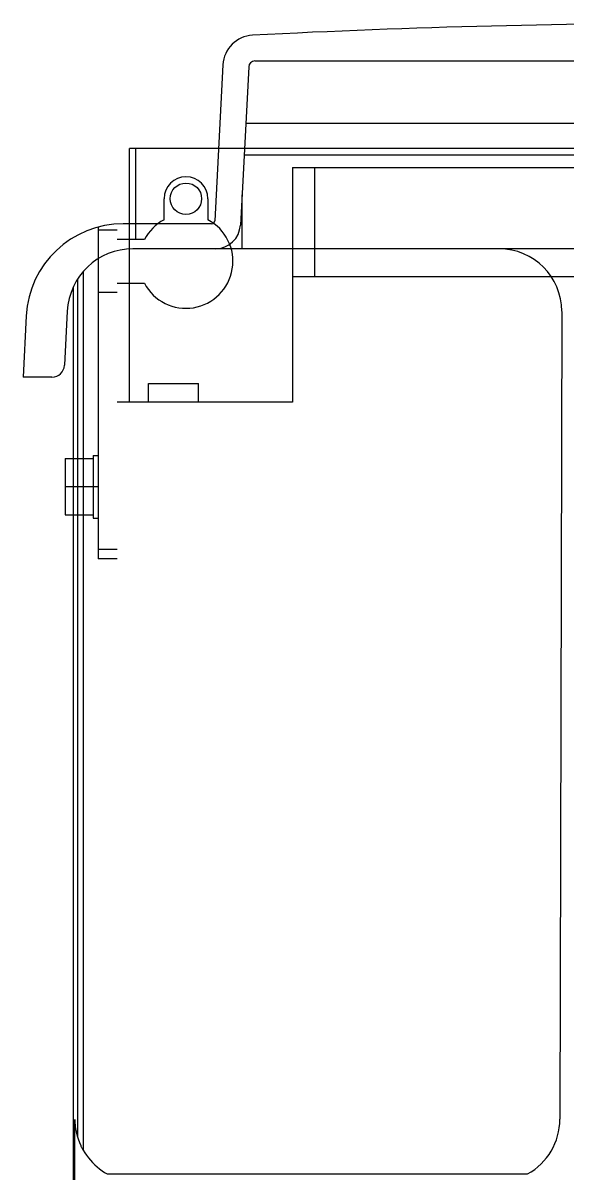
# Model space of a CAD drawing. Extents: x 0 to 226, y 0 to 690.
# Drawn here: x 0 to 87, y 505.5 to 689.3 of the extents above; entities that cross this region are included whole.
import ezdxf

# ---------------------------------------------------------------- set-up
doc = ezdxf.new("R2010")
doc.units = 0
doc.layers.add('--8N-THT. FIXING HOLE', color=4, linetype='CONTINUOUS')
doc.layers.add('-15N-THT. THIẾT BỊ ĐÓNG MỞ', color=40, linetype='CONTINUOUS')

# ---------------------------------------------------------------- blocks, each defined once
blk = doc.blocks.new('06 - N - SC VSD ATV630D30~D45N4')
at = {"layer": '--8N-THT. FIXING HOLE'}
blk.add_circle((-87, 316.59), 2.5, dxfattribs=at)
at = {"layer": '-15N-THT. THIẾT BỊ ĐÓNG MỞ'}
for p, q in [((-76.35, 342.71), (-76.35, 342.71)), ((-75.98, 338.59), (-75.98, 338.59)), ((-75.98, 338.59), (75.97, 338.59)), ((-81.09, 337.98), (-82.4, 313.06)), ((-81.09, 337.98), (-81.09, 337.98)), ((-76.98, 337.64), (-78.3, 312.38)), ((-76.98, 337.64), (-76.98, 337.64)), ((77.44, 328.59), (-77.45, 328.59)), ((-77.45, 328.59), (-77.45, 328.59)), ((95.99, 324.59), (-96, 324.59)), ((-96, 284.09), (-96, 324.59)), ((-95, 310.09), (-95, 324.59)), ((-77.71, 323.59), (-77.71, 323.59)), ((-77.71, 323.59), (77.7, 323.59)), ((-70, 321.59), (-70, 284.09)), ((-70, 321.59), (-70, 321.59)), ((-70, 321.59), (69.99, 321.59)), ((-66.5, 321.59), (-66.5, 304.09)), ((-90.5, 316.59), (-90.5, 316.59)), ((-90.5, 313.22), (-90.5, 316.59)), ((-83.5, 316.59), (-83.5, 313.22)), ((-83.5, 316.59), (-83.5, 316.59)), ((-78.05, 317.21), (-78.05, 308.59)), ((-78.05, 317.21), (-78.05, 317.21)), ((-97.01, 312.59), (-97.01, 312.59)), ((-82.9, 312.59), (-97.01, 312.59)), ((-90.5, 313.22), (-90.5, 313.22)), ((-83.5, 313.22), (-83.5, 313.22)), ((-82.9, 312.59), (-82.9, 312.59)), ((-82.4, 313.06), (-82.4, 313.06)), ((-101, 312.07), (-101, 259.09)), ((-98, 311.59), (-101, 311.59)), ((-78.3, 312.38), (-78.3, 312.38)), ((-93.63, 310.09), (-98, 310.09)), ((-98, 310.09), (-98, 310.09)), ((-96, 310.09), (-96, 310.09)), ((-95, 310.09), (-95, 310.09)), ((-93.63, 310.09), (-93.63, 310.09)), ((-95.46, 308.59), (-95.46, 308.59)), ((95.45, 308.59), (-95.46, 308.59)), ((-82.3, 308.59), (-82.3, 308.59)), ((-78.05, 308.59), (-78.05, 308.59)), ((-36.99, 308.59), (-36.99, 308.59)), ((-104.31, 303.73), (-104.31, 166.77)), ((-103.41, 304.94), (-103.41, 164.67)), ((69.99, 304.09), (-70, 304.09)), ((-70, 304.09), (-70, 304.09)), ((-105, 302.47), (-105, 302.47)), ((-105, 302.47), (-105, -248.35)), ((-98, 301.59), (-101, 301.59)), ((-98, 303.09), (-98, 303.09)), ((-98, 303.09), (-93.63, 303.09)), ((-96, 303.09), (-96, 303.09)), ((-95, 303.09), (-95, 303.09)), ((-93.63, 303.09), (-93.63, 303.09)), ((-90.5, 299.96), (-90.5, 299.96)), ((-112.49, 297.9), (-113.01, 288.09)), ((-112.49, 297.9), (-112.49, 297.9)), ((-105.94, 298.64), (-106.4, 289.99)), ((-105.94, 298.64), (-105.94, 298.64)), ((-27, 298.6), (-27.3, 169.58)), ((-27, 298.6), (-27, 298.6)), ((-106.4, 289.99), (-106.4, 289.99)), ((-113.01, 288.09), (-113.01, 288.09)), ((-108.39, 288.09), (-113.01, 288.09)), ((-111.01, 288.09), (-111.01, 288.09)), ((-108.39, 288.09), (-108.39, 288.09)), ((-93, 287.09), (-85, 287.09)), ((-93, 284.09), (-93, 287.09)), ((-85, 284.09), (-85, 287.09)), ((-98, 284.09), (-98, 284.09)), ((-70, 284.09), (-98, 284.09)), ((-96, 284.09), (-96, 284.09)), ((-70, 284.09), (-70, 284.09)), ((-106.3, 275.09), (-106.3, 266.09)), ((-106.3, 275.09), (-101.8, 275.09)), ((-101.8, 275.59), (-101.8, 265.59)), ((-101.8, 275.59), (-101, 275.59)), ((-101, 270.59), (-106.3, 270.59)), ((-106.3, 266.09), (-101.8, 266.09)), ((-101.8, 265.59), (-101, 265.59)), ((-98, 260.59), (-101, 260.59)), ((-101, 259.09), (-101, 259.09)), ((-98, 259.09), (-101, 259.09)), ((-98, 259.09), (-98, 259.09)), ((-104.75, 169.53), (-104.74, 169.29)), ((-104.75, 169.53), (-104.75, 169.53)), ((-104.75, 169.53), (-104.75, 169.53)), ((-104.75, 159.78), (-104.75, 169.53)), ((-104.74, 169.29), (-104.73, 169.08)), ((-27.3, 169.58), (-27.3, 169.58)), ((-104.73, 169.08), (-104.72, 168.9)), ((-104.72, 168.9), (-104.71, 168.74)), ((-104.71, 168.74), (-104.69, 168.59)), ((-104.69, 168.59), (-104.67, 168.46)), ((-104.67, 168.46), (-104.66, 168.33)), ((-104.66, 168.33), (-104.64, 168.22)), ((-104.64, 168.22), (-104.62, 168.11)), ((-104.62, 168.11), (-104.61, 168.01)), ((-104.61, 168.01), (-104.59, 167.91)), ((-104.59, 167.91), (-104.57, 167.82)), ((-104.57, 167.82), (-104.55, 167.73)), ((-104.55, 167.73), (-104.54, 167.65)), ((-104.54, 167.65), (-104.52, 167.57)), ((-104.52, 167.57), (-104.5, 167.5)), ((-104.5, 167.5), (-104.49, 167.42)), ((-104.49, 167.42), (-104.47, 167.35)), ((-104.47, 167.35), (-104.45, 167.28)), ((-104.45, 167.28), (-104.44, 167.22)), ((-104.44, 167.22), (-104.42, 167.15)), ((-104.42, 167.15), (-104.4, 167.08)), ((-104.4, 167.08), (-104.38, 167.02)), ((-104.38, 167.02), (-104.37, 166.96)), ((-104.37, 166.96), (-104.35, 166.89)), ((-104.35, 166.89), (-104.33, 166.83)), ((-104.33, 166.83), (-104.31, 166.77)), ((-104.31, 166.77), (-104.3, 166.75)), ((-104.3, 166.75), (-104.29, 166.71)), ((-104.29, 166.71), (-104.28, 166.66)), ((-104.28, 166.66), (-104.26, 166.61)), ((-104.26, 166.61), (-104.24, 166.56)), ((-104.24, 166.56), (-104.22, 166.5)), ((-104.22, 166.5), (-104.21, 166.45)), ((-104.21, 166.45), (-104.19, 166.39)), ((-104.19, 166.39), (-104.17, 166.34)), ((-104.17, 166.34), (-104.15, 166.28)), ((-104.15, 166.28), (-104.13, 166.23)), ((-104.13, 166.23), (-104.11, 166.17)), ((-104.11, 166.17), (-104.09, 166.11)), ((-104.09, 166.11), (-104.06, 166.06)), ((-104.06, 166.06), (-104.04, 166)), ((-104.04, 166), (-104.02, 165.94)), ((-104.02, 165.94), (-104, 165.89)), ((-104, 165.89), (-103.97, 165.83)), ((-103.97, 165.83), (-103.95, 165.77)), ((-103.95, 165.77), (-103.93, 165.72)), ((-103.93, 165.72), (-103.9, 165.66)), ((-103.9, 165.66), (-103.88, 165.61)), ((-103.88, 165.61), (-103.85, 165.55)), ((-103.85, 165.55), (-103.83, 165.49)), ((-103.83, 165.49), (-103.8, 165.44)), ((-103.8, 165.44), (-103.78, 165.38)), ((-103.78, 165.38), (-103.75, 165.33)), ((-103.75, 165.33), (-103.75, 165.33)), ((-103.71, 165.23), (-103.75, 165.33)), ((-103.66, 165.14), (-103.71, 165.23)), ((-103.61, 165.04), (-103.66, 165.14)), ((-103.56, 164.95), (-103.61, 165.04)), ((-103.51, 164.86), (-103.56, 164.95)), ((-103.46, 164.76), (-103.51, 164.86)), ((-103.41, 164.67), (-103.46, 164.76)), ((-103.41, 164.67), (-103.16, 164.24)), ((-103.16, 164.24), (-102.88, 163.82)), ((-102.88, 163.82), (-102.58, 163.42)), ((-102.58, 163.42), (-102.26, 163.04)), ((-102.26, 163.04), (-101.92, 162.67)), ((-101.92, 162.67), (-101.57, 162.31)), ((-101.57, 162.31), (-101.19, 161.98)), ((-101.19, 161.98), (-100.81, 161.66)), ((-100.81, 161.66), (-100.4, 161.37)), ((-100.4, 161.37), (-99.98, 161.09)), ((-99.98, 161.09), (-99.55, 160.84)), ((-99.55, 160.84), (-32.45, 160.84))]:
    blk.add_line(p, q, dxfattribs=at)
for centre, radius, start, end in [((-0.01, -1156.66), 1501.31, 87.08504, 92.91498), ((-76.1, 337.71), 5, 92.9107, 177.0045), ((-75.98, 337.59), 1, 90, 177), ((-87, 316.59), 3.5, 0, 180), ((-97.01, 297.09), 15.5, 90, 177), ((-87, 306.59), 7.5, 207.8181, 62.1818), ((-87, 306.59), 7.5, 117.8181, 152.1819), ((-82.9, 313.09), 0.5, 269.9986, 356.9991), ((-82.3, 312.59), 4, 270, 357), ((-95.46, 298.09), 10.5, 90, 177), ((-108.39, 290.09), 2, 270, 357)]:
    blk.add_arc(centre, radius, start, end, dxfattribs=at)
for centre, major_axis, start_param in [((-37.01, 298.58), (7.09, 7.09), -0.784029), ((-37.31, 169.61), (7.09, -7.09), -0.279732)]:
    blk.add_ellipse(centre, major_axis=major_axis, ratio=0.997265, start_param=start_param, end_param=0.784029, dxfattribs=at)

msp = doc.modelspace()

# ---------------------------------------------------------------- block references
msp.add_blockref('06 - N - SC VSD ATV630D30~D45N4', (113.01, 344.65))

doc.saveas('drawing.dxf')
